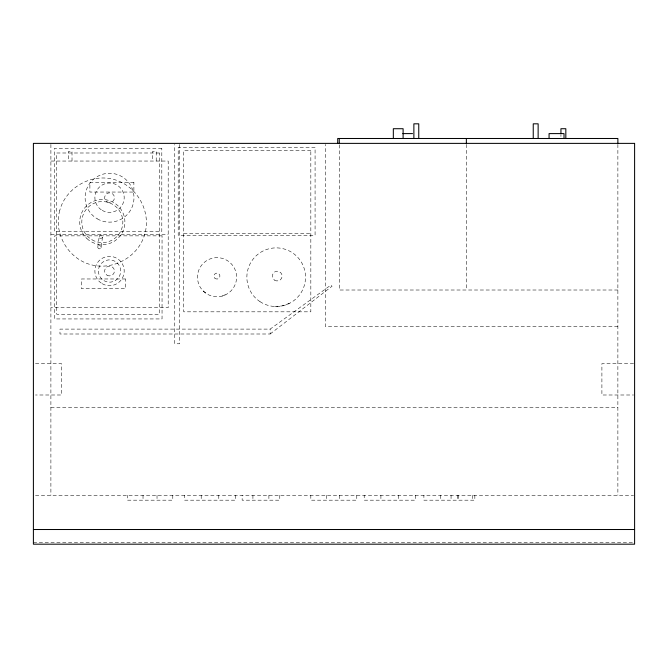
<?xml version="1.0" encoding="UTF-8"?>
<svg xmlns="http://www.w3.org/2000/svg" width="668" height="668" viewBox="0 0 668 668"><rect width="100%" height="100%" fill="white"/><g stroke="black" fill="none" stroke-linecap="round" stroke-linejoin="round"><path stroke-width="0.5" stroke-dasharray="3.34 2.5" d="M97.812 247.193L99.248 236.263M101.102 247.636A1.678 1.645 7.5 0 0 99.048 245.607A1.678 1.645 7.5 0 0 98.305 248.362A1.678 1.645 7.5 0 0 101.102 247.636L102.538 236.706M270.148 334L332.054 286.205L330.835 285.119L270.148 329.107L59.97 329.107L59.97 334L270.148 334L270.148 329.107M222.102 296.083L226.811 294.129M289.261 303.456L282.021 305.944L274.381 306.47M50.893 161.046L168.202 161.046L168.202 307.681L50.893 307.681M183.75 233.616L310.829 233.616M50.893 234.368L168.202 234.368M617.875 290.012L339.269 290.012L339.269 144.413M617.875 326.719L325.625 326.719L325.625 144.413M35.487 363.642L61.565 363.642L61.565 394.997L35.487 394.997M633.581 363.642L601.901 363.642L601.901 394.997L633.581 394.997M50.893 407.313L617.875 407.313M35.487 495.297L633.556 495.297M33.4 542.324L633.59 542.324M203.214 291.023L207.264 294.129A19.547 19.547 0 0 0 236.589 277.203A19.547 19.547 0 0 0 207.264 260.269A19.547 19.547 0 0 0 207.264 294.129M617.875 144.413L617.875 495.297M560.936 134.577L560.936 136.531M474.839 495.297L474.839 500.182L423.896 500.182L423.896 495.297M472.493 495.297L472.493 500.182M466.356 144.413L466.356 290.012M458.39 495.297L458.39 500.182M457.455 495.297L457.455 500.182M451.059 495.297L451.059 500.182M440.755 495.297L440.755 500.182M415.362 495.297L415.362 500.182L364.21 500.182L364.21 495.297M398.504 495.297L398.504 500.182M380.91 495.297L380.91 500.182M356.77 495.297L356.77 500.182L310.82 500.182L310.82 495.297M339.703 495.297L339.703 500.182M326.585 495.297L326.585 500.182M279.775 495.297L279.775 500.182L242.15 500.182L242.15 495.297M268.895 495.297L268.895 500.182M252.921 495.297L252.921 500.182M235.645 495.297L235.645 500.182L184.502 500.182L184.502 495.297M218.787 495.297L218.787 500.182M201.202 495.297L201.202 500.182M179.642 144.422L179.642 343.778L174.757 343.778L174.757 144.422M172.787 495.297L172.787 500.182L127.262 500.182L127.262 495.297M157.022 495.297L157.022 500.182M156.22 161.046L156.22 151.269L152.688 151.269L152.688 161.046M143.027 495.297L143.027 500.182M72.019 161.046L72.019 151.269L68.553 151.269L68.553 161.046M50.893 144.422L50.893 495.297M59.694 210.645C53.432 233.424 68.044 258.733 90.898 264.703C113.677 270.957 138.986 256.345 144.956 233.491C151.21 210.712 136.606 185.403 113.744 179.433C90.965 173.179 65.664 187.791 59.694 210.645M315.079 147.336L178.214 147.336L178.214 235.311L315.079 235.311L315.079 147.336M161.806 148.379L54.275 148.379L54.275 231.47L161.806 231.47L161.806 148.379M310.829 150.525L183.75 150.525L183.75 311.822L310.829 311.822L310.829 150.525M159.393 152.997L56.747 152.997L56.747 314.294L159.393 314.294L159.393 152.997M133.884 182.272L89.888 182.272L89.888 192.05L133.884 192.05L133.884 182.272M162.048 235.846L54.517 235.846L54.517 318.937L162.048 318.937L162.048 235.846M125.434 278.974L81.438 278.974L81.438 288.751L125.434 288.751L125.434 278.974M102.212 283.725A14.663 14.663 0 0 0 124.206 271.024A14.663 14.663 0 0 0 102.212 258.324A14.663 14.663 0 0 0 102.212 283.725M97.328 218.87A24.44 24.44 0 0 0 133.984 197.703A24.44 24.44 0 0 0 97.328 176.544A24.44 24.44 0 0 0 97.328 218.87M102.212 210.403A14.663 14.663 0 0 0 124.206 197.703A14.663 14.663 0 0 0 102.212 185.003A14.663 14.663 0 0 0 102.212 210.403M107.097 201.936A4.885 4.885 0 0 0 114.437 197.703A4.885 4.885 0 0 0 107.097 193.469A4.885 4.885 0 0 0 107.097 201.936M103.966 280.685A11.156 11.156 0 0 0 120.699 271.024A11.156 11.156 0 0 0 103.966 261.363A11.156 11.156 0 0 0 103.966 280.685M107.097 275.258A4.885 4.885 0 0 0 114.437 271.024A4.885 4.885 0 0 0 107.097 266.791A4.885 4.885 0 0 0 107.097 275.258M259.986 301.644A29.325 29.325 0 0 0 305.46 279.007A29.325 29.325 0 0 0 263.117 250.951A29.325 29.325 0 0 0 259.986 301.644M99.682 237.858A1.678 1.645 7.5 0 0 102.488 237.132A1.678 1.645 7.5 0 0 100.434 235.103A1.678 1.645 7.5 0 0 99.682 237.858M274.665 280.218A4.885 4.885 0 0 0 282.138 276.243A4.885 4.885 0 0 0 274.966 271.759A4.885 4.885 0 0 0 274.665 280.218M214.862 278.164A2.956 2.956 0 0 0 219.814 276.836A2.956 2.956 0 0 0 216.19 273.212A2.956 2.956 0 0 0 214.862 278.164M86.99 238.651A22.578 22.578 0 0 0 124.348 227.053A22.578 22.578 0 0 0 95.633 200.5A22.578 22.578 0 0 0 86.99 238.651M92.059 239.845A20.533 20.533 0 0 0 122.854 222.068A20.533 20.533 0 0 0 92.059 204.291A20.533 20.533 0 0 0 92.059 239.845"/><path stroke-width="1" d="M402.796 133.6L412.523 133.6M33.4 529.515L634.6 529.515M617.875 143.378L617.875 138.485L337.716 138.485L337.716 143.378M565.829 138.485L565.829 128.715L560.936 128.715L560.936 133.6M564.017 138.485L564.017 133.6L549.071 133.6L549.071 138.485M538.132 138.485L538.132 123.822L533.239 123.822L533.239 138.485M466.356 138.485L466.356 143.378M418.761 138.485L418.761 123.822L413.876 123.822L413.876 138.485M403.105 138.485L403.105 128.715L393.327 128.715L393.327 138.485M339.269 138.485L339.269 143.378M634.6 143.378L33.4 143.378L33.4 544.178L634.6 544.178L634.6 143.378"/></g></svg>
